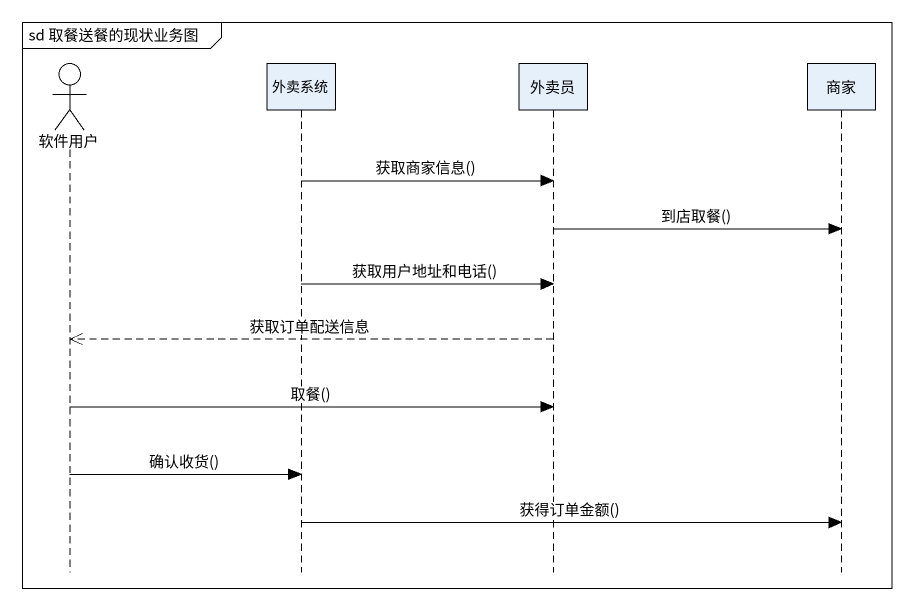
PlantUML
@startuml
mainframe sd 取餐送餐的现状业务图
hide footbox
actor 软件用户
participant 外卖系统
participant 外卖员
participant 商家

外卖系统 -> 外卖员 : 获取商家信息()
外卖员 -> 商家 : 到店取餐()
外卖系统 -> 外卖员 : 获取用户地址和电话()
外卖员 -->> 软件用户 : 获取订单配送信息
软件用户 -> 外卖员 : 取餐()
软件用户 -> 外卖系统 : 确认收货()
外卖系统 -> 商家 : 获得订单金额()
@enduml
